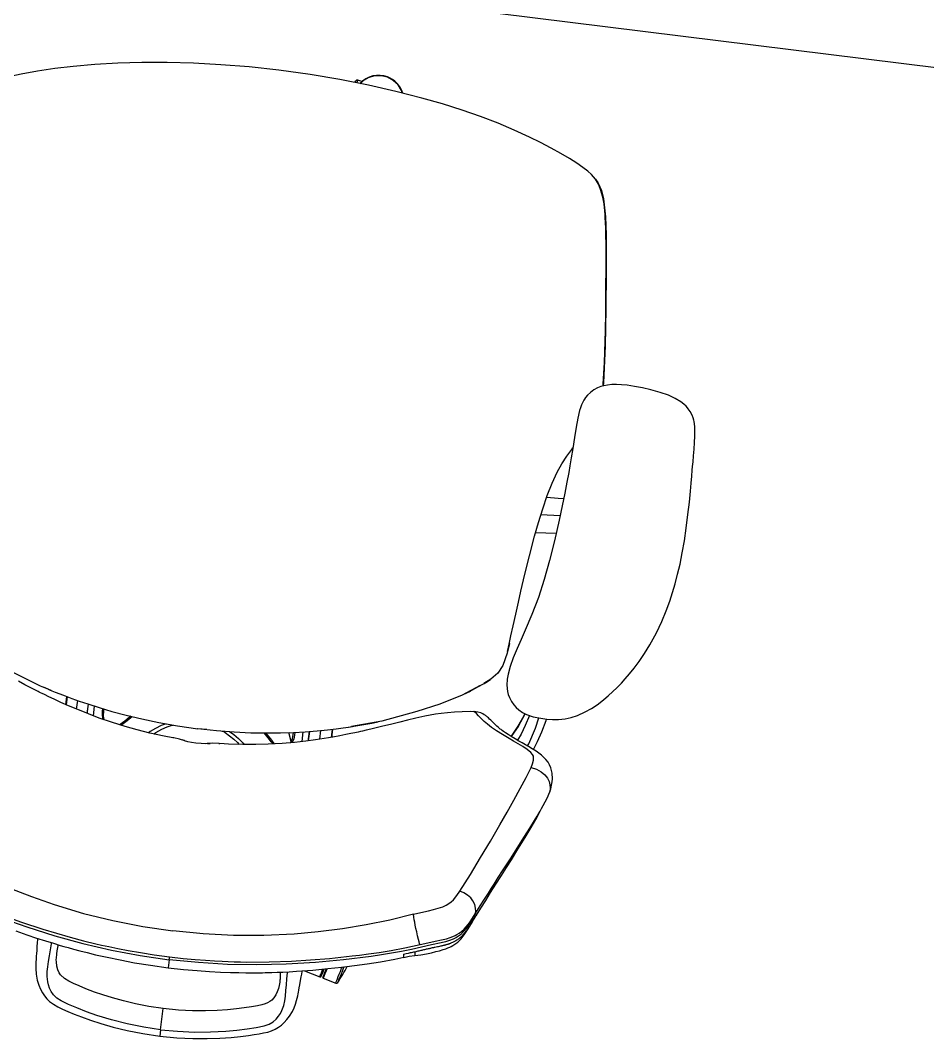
# Model space of a CAD drawing. Extents: x -1.7 to 87, y -33.6 to 19.
# Drawn here: x 21.73 to 22.416, y 0.157 to 0.927 of the extents above; entities that cross this region are included whole.
import ezdxf

# ---------------------------------------------------------------- set-up
doc = ezdxf.new("R2010")
doc.units = 0
doc.layers.add('AR-MOB', color=2, linetype='Continuous')

# ---------------------------------------------------------------- blocks, each defined once
blk = doc.blocks.new('ar-mob.33')
at = {"color": 2}
blk.add_lwpolyline([(44.08368, -6.20564), (43.21368, -6.20564), (43.21368, -4.40564), (44.08368, -4.40564)], dxfattribs=at)
blk = doc.blocks.new('A$C1E86606E')
at = {"color": 1, "linetype": 'Continuous'}
for p, q in [((0.41133, 0.73475), (0.40819, 0.73551)), ((0.60109, 0.67542), (0.59958, 0.67826)), ((0.6002, 0.42743), (0.5857, 0.42641)), ((0.25539, 0.23762), (0.25539, 0.24424)), ((0.26859, 0.23419), (0.26859, 0.24159)), ((0.41941, 0.23328), (0.4168, 0.23973)), ((0.42749, 0.23418), (0.42749, 0.24169)), ((0.44069, 0.23763), (0.44069, 0.24425)), ((0.35494, 0.23432), (0.34824, 0.23409)), ((0.33102, 0.22504), (0.33028, 0.22506)), ((0.57415, 0.1197), (0.57397, 0.11924)), ((0.57484, 0.12142), (0.57415, 0.1197)), ((0.57472, 0.12117), (0.57484, 0.12142)), ((0.54624, 0.09224), (0.54713, 0.09254)), ((0.45058, 0.06253), (0.46256, 0.05938)), ((0.45058, 0.06253), (0.46256, 0.05938)), ((0.34804, 0.0583), (0.34804, 0.05219)), ((0.46256, 0.05938), (0.46256, 0.05938)), ((0.46523, 0.05867), (0.47506, 0.05609)), ((0.34804, 0.00498), (0.34804, 0.02104)), ((0.34804, 0.00498), (0.34804, 0.00004))]:
    blk.add_line(p, q, dxfattribs=at)
at = {"color": 1, "linetype": 'Continuous', "flags": 128}
for points in [[(0.44277, 0.72992), (0.44202, 0.73167), (0.43891, 0.73555), (0.4349, 0.73851), (0.43028, 0.74034), (0.42534, 0.74089), (0.42041, 0.74015), (0.41585, 0.73818), (0.41197, 0.73507), (0.41043, 0.73298)], [(0.34804, 0.73574), (0.32563, 0.7353), (0.30407, 0.73436), (0.28336, 0.73294), (0.26352, 0.73107), (0.24459, 0.72875), (0.22656, 0.72604), (0.2095, 0.72295), (0.19337, 0.71951), (0.17974, 0.71616), (0.16706, 0.71264), (0.15515, 0.70889), (0.14373, 0.70484)], [(0.6205, 0.53021), (0.61945, 0.54655), (0.618, 0.5626), (0.61645, 0.57779), (0.61591, 0.58281), (0.61535, 0.58783), (0.61478, 0.59277), (0.61424, 0.59741), (0.6137, 0.60183), (0.61309, 0.60703), (0.61238, 0.61313), (0.61146, 0.62083), (0.6105, 0.62847), (0.60959, 0.63554), (0.60873, 0.64181), (0.60794, 0.64718), (0.60724, 0.65169), (0.60666, 0.65518), (0.60617, 0.65796), (0.60574, 0.66021), (0.60522, 0.66268), (0.60455, 0.66541), (0.60299, 0.67038), (0.60055, 0.67591), (0.59833, 0.67967), (0.59561, 0.68319), (0.59226, 0.68633), (0.5891, 0.68855), (0.58515, 0.69084), (0.58018, 0.69336), (0.5742, 0.69613), (0.56728, 0.69911), (0.55954, 0.70226), (0.55115, 0.70547), (0.54237, 0.70859), (0.53027, 0.71245), (0.51745, 0.71604), (0.50371, 0.71944), (0.48919, 0.72257), (0.47397, 0.7254), (0.45802, 0.72793), (0.43792, 0.73055), (0.41684, 0.73267), (0.39481, 0.73425), (0.37187, 0.73529), (0.34804, 0.73574)], [(0.40641, 0.73348), (0.40641, 0.73351), (0.4066, 0.73429), (0.4067, 0.73472), (0.40673, 0.73482)], [(0.40819, 0.73551), (0.40817, 0.73547), (0.40809, 0.73512), (0.40792, 0.73443), (0.4077, 0.73349)], [(0.59562, 0.68318), (0.59776, 0.68094), (0.60117, 0.67527), (0.60356, 0.66905), (0.60662, 0.65587), (0.60879, 0.64229), (0.61061, 0.62851), (0.61229, 0.61466), (0.61552, 0.5869), (0.61834, 0.55904), (0.62045, 0.53112), (0.6205, 0.52871)], [(0.62056, 0.52873), (0.62055, 0.52952), (0.62, 0.54012), (0.61916, 0.55069), (0.61711, 0.57178), (0.6149, 0.59284), (0.61243, 0.61385), (0.61115, 0.62448), (0.6098, 0.63521), (0.60826, 0.64619), (0.60687, 0.65468), (0.60513, 0.66334), (0.60403, 0.66756), (0.60361, 0.66884)], [(0.664, 0.52917), (0.65678, 0.5302), (0.65021, 0.53089), (0.64413, 0.53133), (0.6385, 0.53149), (0.63428, 0.5314), (0.63036, 0.53109), (0.62684, 0.53054), (0.62381, 0.52982), (0.62108, 0.52894), (0.61892, 0.52806), (0.6164, 0.52674), (0.61389, 0.52496), (0.61163, 0.52279), (0.60975, 0.52044), (0.60851, 0.51852), (0.60777, 0.51714), (0.60736, 0.51623), (0.60679, 0.51481), (0.60607, 0.51253), (0.60553, 0.51025), (0.60514, 0.50813), (0.60448, 0.50229), (0.60409, 0.49546), (0.60381, 0.48734), (0.60356, 0.47901), (0.60327, 0.47182), (0.60297, 0.46575), (0.60269, 0.46069), (0.60223, 0.45334), (0.60163, 0.4448), (0.60086, 0.43501), (0.5999, 0.42397), (0.5983, 0.40813), (0.59645, 0.39278), (0.59423, 0.37806), (0.5915, 0.36406), (0.58819, 0.35082), (0.58458, 0.33829), (0.58238, 0.33097), (0.58022, 0.32374), (0.5782, 0.31655), (0.57668, 0.30975), (0.57584, 0.30374), (0.57569, 0.30003), (0.57598, 0.29549), (0.57702, 0.29077), (0.57787, 0.2886), (0.579, 0.28641), (0.58098, 0.28356), (0.58309, 0.28124), (0.585, 0.27956), (0.58729, 0.27795), (0.59013, 0.27645), (0.59337, 0.27527), (0.59874, 0.27419), (0.60441, 0.27366), (0.60923, 0.27357), (0.61335, 0.27382), (0.61779, 0.27445), (0.62289, 0.27565), (0.62731, 0.27715), (0.63175, 0.27923), (0.6372, 0.28259), (0.64163, 0.28585), (0.64543, 0.28902), (0.6476, 0.29103), (0.65016, 0.29362), (0.65308, 0.29683), (0.65616, 0.30041), (0.65878, 0.30362), (0.66175, 0.30756), (0.6642, 0.31104), (0.66692, 0.31513), (0.66991, 0.31993), (0.67309, 0.32547), (0.67636, 0.33182), (0.67958, 0.33885), (0.68335, 0.34845), (0.68631, 0.35746), (0.68862, 0.36579), (0.6904, 0.37338), (0.69175, 0.38016), (0.69289, 0.38702), (0.69388, 0.39434), (0.69472, 0.40228), (0.69537, 0.41087), (0.69581, 0.4201), (0.69604, 0.42982), (0.69608, 0.44007), (0.69597, 0.44956), (0.69578, 0.45788), (0.6956, 0.46401), (0.69543, 0.46929), (0.69527, 0.47373), (0.69516, 0.47662), (0.69502, 0.48021), (0.69484, 0.48456), (0.69461, 0.48977), (0.69432, 0.49481), (0.69396, 0.49954), (0.69354, 0.50374), (0.69315, 0.50658), (0.69268, 0.5088), (0.69222, 0.51042), (0.69181, 0.51157), (0.69112, 0.51315), (0.69004, 0.51513), (0.68819, 0.51773), (0.68657, 0.51951), (0.68588, 0.52017), (0.6847, 0.52116), (0.68282, 0.52252), (0.68023, 0.52406), (0.67582, 0.52608), (0.67036, 0.52781), (0.664, 0.52917)], [(0.57341, 0.32074), (0.57394, 0.3263), (0.57451, 0.33287), (0.57534, 0.34054), (0.57621, 0.34951), (0.57706, 0.35867), (0.57789, 0.36715), (0.57931, 0.3804), (0.58089, 0.39461), (0.58295, 0.40962), (0.58462, 0.42027), (0.58658, 0.43105), (0.58879, 0.44136), (0.5913, 0.45103), (0.59415, 0.4599), (0.59682, 0.46664), (0.59972, 0.47277), (0.60281, 0.47827), (0.60357, 0.47946)], [(0.5885, 0.44011), (0.59716, 0.44049), (0.6013, 0.44067)], [(0.58331, 0.41254), (0.58336, 0.41255), (0.59889, 0.41406)], [(0.57399, 0.32682), (0.57313, 0.31946), (0.57122, 0.30976), (0.56809, 0.3035), (0.56341, 0.29843), (0.55854, 0.29446)], [(0.12256, 0.32171), (0.12381, 0.31387), (0.12649, 0.30614), (0.12986, 0.3011), (0.13429, 0.29693), (0.13913, 0.29321), (0.14881, 0.28624), (0.15906, 0.28002), (0.18066, 0.26928), (0.20294, 0.25984), (0.22596, 0.25186), (0.23241, 0.25014)], [(0.55604, 0.29266), (0.54332, 0.2837), (0.52738, 0.275), (0.51087, 0.26725), (0.48545, 0.25693), (0.46328, 0.25004)], [(0.5482, 0.28689), (0.54929, 0.28769), (0.55066, 0.28873), (0.55236, 0.29), (0.55442, 0.29148), (0.55884, 0.29468), (0.56107, 0.29637), (0.56321, 0.29813)], [(0.54459, 0.28459), (0.54583, 0.28533), (0.54956, 0.2879)], [(0.33029, 0.22515), (0.32348, 0.22552), (0.31264, 0.22649), (0.30267, 0.22769), (0.29353, 0.22907), (0.28272, 0.23104), (0.27312, 0.23309), (0.26464, 0.23514), (0.25624, 0.23738), (0.24903, 0.23945), (0.24289, 0.24131), (0.23771, 0.24296), (0.23337, 0.24439), (0.22988, 0.24558), (0.22819, 0.24617), (0.22679, 0.24665), (0.22569, 0.24705), (0.22486, 0.24734), (0.22385, 0.2477), (0.22164, 0.2485), (0.21842, 0.24968), (0.21424, 0.25123), (0.20917, 0.25315)], [(0.5535, 0.27246), (0.5511, 0.27219), (0.5448, 0.2713), (0.53914, 0.27031), (0.53401, 0.26924), (0.52935, 0.26811), (0.52507, 0.26695), (0.51742, 0.26457), (0.51067, 0.26221), (0.50458, 0.25996), (0.49903, 0.25784), (0.49241, 0.25529), (0.48668, 0.25309), (0.48187, 0.25126), (0.47792, 0.24978), (0.47462, 0.24857), (0.47199, 0.24762), (0.47048, 0.24708), (0.46876, 0.24647), (0.46642, 0.24566), (0.46344, 0.24464), (0.45977, 0.24342), (0.45534, 0.24199), (0.4501, 0.24036), (0.44393, 0.23854), (0.43755, 0.23675), (0.43027, 0.23484), (0.42202, 0.23287), (0.41271, 0.2309), (0.40226, 0.22901), (0.39317, 0.22765), (0.38326, 0.22646), (0.37248, 0.22551), (0.3659, 0.22516)], [(0.61781, 0.21869), (0.61846, 0.22172), (0.6188, 0.22452), (0.61889, 0.22706), (0.61879, 0.22935), (0.61809, 0.23363), (0.61666, 0.23741), (0.61542, 0.23951), (0.61399, 0.24136), (0.61215, 0.24322), (0.60851, 0.24599), (0.60411, 0.24851), (0.60079, 0.25011), (0.59784, 0.25141), (0.59535, 0.25246), (0.59292, 0.25347), (0.59013, 0.25463), (0.58707, 0.25591), (0.58401, 0.25724), (0.58145, 0.25842), (0.57937, 0.25945), (0.57771, 0.26032), (0.57654, 0.26099), (0.57569, 0.26149), (0.57503, 0.26189), (0.57422, 0.26241), (0.57326, 0.26304), (0.5722, 0.26377), (0.56967, 0.26565), (0.56722, 0.26758), (0.56614, 0.26843), (0.5652, 0.26913), (0.56438, 0.26971), (0.56365, 0.27018), (0.56297, 0.27057), (0.56244, 0.27086), (0.56177, 0.27117), (0.56064, 0.27164), (0.55896, 0.27215), (0.55666, 0.27253), (0.55365, 0.27252)], [(0.6018, 0.23597), (0.60256, 0.23885), (0.60293, 0.24168), (0.60283, 0.24308), (0.60245, 0.24448), (0.60162, 0.24586), (0.60026, 0.24718), (0.59718, 0.24912), (0.59358, 0.25086), (0.58987, 0.25248), (0.58622, 0.25402), (0.58269, 0.2555), (0.57722, 0.25788), (0.57242, 0.26015), (0.56839, 0.26231), (0.56508, 0.26433), (0.56235, 0.26617), (0.56012, 0.2678), (0.55755, 0.26982), (0.55575, 0.27129), (0.55453, 0.2722), (0.55372, 0.27253), (0.55366, 0.27249)], [(0.59208, 0.27574), (0.59075, 0.27203), (0.58799, 0.26559), (0.58525, 0.26006), (0.58376, 0.25736)], [(0.59227, 0.27567), (0.59217, 0.27534), (0.58819, 0.26538), (0.58407, 0.25722)], [(0.59571, 0.2748), (0.59568, 0.27463), (0.59355, 0.26688), (0.59116, 0.26001), (0.58911, 0.25506)], [(0.59701, 0.25176), (0.59774, 0.25353), (0.60141, 0.26576), (0.60296, 0.27379)], [(0.60181, 0.24962), (0.60417, 0.25593), (0.60659, 0.26376), (0.60868, 0.27246), (0.60886, 0.27358)], [(0.46073, 0.24925), (0.46655, 0.25085), (0.47827, 0.2545), (0.48283, 0.25612)], [(0.228, 0.25132), (0.22952, 0.25085), (0.23435, 0.24952)], [(0.2322, 0.25003), (0.23263, 0.2499), (0.23327, 0.24973), (0.23514, 0.24921), (0.23781, 0.24848), (0.24129, 0.24757), (0.24558, 0.2465), (0.25069, 0.24528), (0.25663, 0.24396), (0.2634, 0.24257), (0.27216, 0.24092), (0.28204, 0.23927), (0.29302, 0.23772), (0.30514, 0.23634), (0.31838, 0.23523), (0.33274, 0.23448), (0.3482, 0.2342)], [(0.34787, 0.2342), (0.36231, 0.23445), (0.37581, 0.23511), (0.38835, 0.23609), (0.39993, 0.23733), (0.41054, 0.23875), (0.4202, 0.24027), (0.4289, 0.24183), (0.43786, 0.24363), (0.44555, 0.24532), (0.45199, 0.24687), (0.45718, 0.24819), (0.46114, 0.24926), (0.46387, 0.25003)], [(0.24673, 0.24623), (0.24673, 0.24211), (0.24673, 0.24015)], [(0.24707, 0.24614), (0.24707, 0.24602), (0.24705, 0.24005)], [(0.26375, 0.23538), (0.26373, 0.24075), (0.26372, 0.2425)], [(0.26385, 0.23535), (0.26385, 0.23679), (0.26384, 0.24248)], [(0.27486, 0.24047), (0.27487, 0.23819), (0.27508, 0.23533), (0.27595, 0.23259), (0.27603, 0.23247)], [(0.27722, 0.23222), (0.27669, 0.23303), (0.27592, 0.23572), (0.27581, 0.23991), (0.2758, 0.24031)], [(0.27727, 0.23221), (0.27674, 0.23302), (0.27599, 0.23562), (0.27591, 0.23834), (0.27591, 0.24029)], [(0.4188, 0.23219), (0.41934, 0.23302), (0.42008, 0.23562), (0.42016, 0.23834), (0.42017, 0.24026)], [(0.41885, 0.2322), (0.41939, 0.23303), (0.42016, 0.23572), (0.42027, 0.23991), (0.42027, 0.24028)], [(0.42121, 0.24045), (0.4212, 0.23819), (0.421, 0.23533), (0.42012, 0.23259), (0.42003, 0.23245)], [(0.43222, 0.23535), (0.43222, 0.23679), (0.43224, 0.2425)], [(0.43233, 0.23538), (0.43235, 0.24075), (0.43235, 0.24253)], [(0.44901, 0.24615), (0.44901, 0.24602), (0.44903, 0.24005)], [(0.44935, 0.24623), (0.44935, 0.24211), (0.44935, 0.24014)], [(0.29676, 0.23729), (0.29569, 0.23632), (0.29254, 0.23321), (0.28947, 0.23005), (0.28922, 0.22986)], [(0.29008, 0.2297), (0.29174, 0.23116), (0.29432, 0.23384), (0.29784, 0.23717)], [(0.32387, 0.23495), (0.32043, 0.23313), (0.31645, 0.2305), (0.3127, 0.2276), (0.3116, 0.22661)], [(0.31548, 0.22623), (0.31695, 0.22746), (0.32109, 0.23041), (0.32505, 0.23275), (0.32651, 0.23349), (0.32795, 0.23415), (0.32921, 0.23467)], [(0.36671, 0.23473), (0.3672, 0.23454), (0.36896, 0.23377), (0.37266, 0.23185), (0.37616, 0.22963), (0.37906, 0.22751), (0.38064, 0.22623)], [(0.37226, 0.23492), (0.37565, 0.23313), (0.37963, 0.2305), (0.38338, 0.2276), (0.38448, 0.22661)], [(0.40601, 0.22969), (0.40433, 0.23116), (0.40176, 0.23384), (0.39816, 0.23724)], [(0.39925, 0.23735), (0.40039, 0.23632), (0.40354, 0.23321), (0.4066, 0.23005), (0.40687, 0.22985)], [(0.5598, 0.13645), (0.56612, 0.15008), (0.57222, 0.16361), (0.5781, 0.17694), (0.5837, 0.18997), (0.5879, 0.20008), (0.59184, 0.20984), (0.59552, 0.21913), (0.59891, 0.22786), (0.6018, 0.23597)], [(0.6018, 0.23597), (0.60586, 0.23519), (0.60961, 0.23368), (0.6128, 0.23168), (0.61517, 0.22941), (0.61669, 0.22703), (0.61754, 0.22457), (0.61792, 0.22207), (0.61796, 0.21963), (0.61779, 0.21885)], [(0.33955, 0.224), (0.3353, 0.22466), (0.33088, 0.22508)], [(0.34804, 0.22315), (0.34469, 0.22324), (0.34179, 0.22348), (0.33925, 0.22388), (0.33743, 0.22432)], [(0.33921, 0.22405), (0.33821, 0.22421), (0.33743, 0.22429)], [(0.35885, 0.22435), (0.35801, 0.22411), (0.35529, 0.2236), (0.35202, 0.22328), (0.34804, 0.22315)], [(0.36519, 0.22508), (0.36077, 0.22466), (0.35652, 0.224)], [(0.35671, 0.22403), (0.35695, 0.22407), (0.35852, 0.22429), (0.35886, 0.22432)], [(0.36515, 0.22507), (0.36547, 0.22509), (0.36591, 0.22509)], [(0.57339, 0.12106), (0.5764, 0.12742), (0.57903, 0.13295), (0.58129, 0.1377), (0.58319, 0.14166), (0.58473, 0.14487), (0.58732, 0.15026), (0.58995, 0.1557), (0.59466, 0.16542), (0.5992, 0.17487), (0.60288, 0.18264), (0.60642, 0.19026), (0.60981, 0.19773), (0.61074, 0.19984), (0.61164, 0.20191), (0.61251, 0.20393), (0.61338, 0.20601), (0.6144, 0.20853), (0.61554, 0.21151), (0.61673, 0.21495), (0.61784, 0.21884)], [(0.57422, 0.11967), (0.57505, 0.12144), (0.57744, 0.12657), (0.57999, 0.13202), (0.58298, 0.13837), (0.58615, 0.14506), (0.58945, 0.15201), (0.59258, 0.15862), (0.59548, 0.16476), (0.59883, 0.17195), (0.60181, 0.17845), (0.60445, 0.1843), (0.60676, 0.18954), (0.60875, 0.1942), (0.61004, 0.19735), (0.61119, 0.20028), (0.6122, 0.20299), (0.61261, 0.20418)], [(0.52712, 0.11489), (0.53251, 0.11694), (0.53793, 0.11893), (0.54155, 0.12026), (0.54509, 0.12167), (0.54843, 0.12327), (0.55068, 0.12465), (0.55264, 0.12616), (0.5543, 0.12778), (0.5557, 0.12947), (0.55796, 0.13293), (0.5598, 0.13645)], [(0.57333, 0.12109), (0.57354, 0.12152), (0.57361, 0.12267), (0.57313, 0.12531), (0.57217, 0.12798), (0.57045, 0.1306), (0.56847, 0.13252), (0.56591, 0.13427), (0.56296, 0.13565), (0.5598, 0.13645)], [(0.12321, 0.1193), (0.12398, 0.11764), (0.12815, 0.10921), (0.12979, 0.10652), (0.13188, 0.10392), (0.13453, 0.10153), (0.13687, 0.09991), (0.13953, 0.09846), (0.14243, 0.09717), (0.14546, 0.09602), (0.15187, 0.09384), (0.15838, 0.09153), (0.17129, 0.08697), (0.18442, 0.08287), (0.20223, 0.07801), (0.22018, 0.07364), (0.23816, 0.0697), (0.25991, 0.06565), (0.2818, 0.06246), (0.30382, 0.06015), (0.32591, 0.05876), (0.34804, 0.0583)], [(0.57286, 0.1193), (0.57209, 0.11764), (0.57076, 0.11482), (0.5694, 0.11202), (0.56792, 0.10921), (0.56628, 0.10652), (0.56419, 0.10392), (0.56154, 0.10153), (0.5592, 0.09991), (0.55654, 0.09846), (0.55364, 0.09717), (0.55061, 0.09602), (0.54342, 0.09358), (0.53618, 0.09097), (0.52895, 0.08838), (0.52162, 0.08593), (0.51424, 0.08364), (0.50679, 0.08148), (0.49927, 0.07943), (0.47871, 0.0743), (0.45791, 0.0697), (0.43616, 0.06565), (0.41427, 0.06246), (0.39226, 0.06015), (0.37017, 0.05876), (0.34804, 0.0583)], [(0.53486, 0.09274), (0.54052, 0.09481), (0.54591, 0.09665), (0.55049, 0.09822), (0.55412, 0.09962), (0.55671, 0.10081), (0.5586, 0.10183), (0.56021, 0.10281), (0.56156, 0.10376), (0.56303, 0.10492), (0.56478, 0.10656), (0.56649, 0.10851), (0.5678, 0.11033), (0.56895, 0.11218), (0.57026, 0.11459), (0.57174, 0.11757), (0.57339, 0.12107)], [(0.57143, 0.1134), (0.57268, 0.11632), (0.57398, 0.11923)], [(0.57182, 0.11495), (0.5721, 0.11554), (0.57237, 0.11613)], [(0.57237, 0.11613), (0.57262, 0.11665), (0.57285, 0.11716)], [(0.57285, 0.11716), (0.57309, 0.11766), (0.57332, 0.11817)], [(0.57332, 0.11817), (0.57402, 0.11967), (0.57472, 0.12117)], [(0.16895, 0.11489), (0.18609, 0.1084), (0.20342, 0.10252), (0.221, 0.09739), (0.23877, 0.09288), (0.25669, 0.08899), (0.27931, 0.08512), (0.30212, 0.08236), (0.32505, 0.08071), (0.34804, 0.08016)], [(0.52712, 0.11489), (0.50999, 0.1084), (0.49265, 0.10252), (0.47507, 0.09739), (0.4573, 0.09288), (0.43938, 0.08899), (0.41676, 0.08512), (0.39396, 0.08236), (0.37103, 0.08071), (0.34804, 0.08016)], [(0.53486, 0.09275), (0.53486, 0.09275), (0.53468, 0.09297), (0.5344, 0.0935), (0.53385, 0.09477), (0.53319, 0.09643), (0.53212, 0.09925), (0.53112, 0.10201), (0.53022, 0.1046), (0.52943, 0.10696), (0.52877, 0.10903), (0.52821, 0.11092), (0.52769, 0.1128), (0.52712, 0.11489)], [(0.53178, 0.08416), (0.53645, 0.08517), (0.54053, 0.08649), (0.54413, 0.08776), (0.54725, 0.08894), (0.5499, 0.09001), (0.55251, 0.09116), (0.55441, 0.09207), (0.55596, 0.09288), (0.55728, 0.09363), (0.55839, 0.09432), (0.5594, 0.09502), (0.56095, 0.09623), (0.5629, 0.0981), (0.56498, 0.10072), (0.567, 0.10414), (0.56911, 0.1083), (0.57143, 0.1134)], [(0.56811, 0.10736), (0.56839, 0.1079), (0.56867, 0.10844)], [(0.56867, 0.10844), (0.56895, 0.10899), (0.56923, 0.10955)], [(0.56923, 0.10955), (0.56949, 0.11007), (0.56975, 0.11059)], [(0.56975, 0.11059), (0.57, 0.11112), (0.57025, 0.11163)], [(0.57025, 0.11163), (0.57051, 0.11217), (0.57076, 0.1127)], [(0.57076, 0.1127), (0.57102, 0.11324), (0.57127, 0.11379)], [(0.57127, 0.11379), (0.57154, 0.11436), (0.57182, 0.11495)], [(0.5714, 0.11341), (0.57161, 0.11383), (0.57182, 0.11495)], [(0.56159, 0.09928), (0.5621, 0.09968), (0.56259, 0.1001)], [(0.56259, 0.1001), (0.56307, 0.10053), (0.56352, 0.10096)], [(0.56352, 0.10096), (0.56378, 0.10122), (0.56404, 0.10148)], [(0.56404, 0.10148), (0.56429, 0.10175), (0.56454, 0.10202)], [(0.56454, 0.10202), (0.56465, 0.10215), (0.56476, 0.10227)], [(0.56476, 0.10227), (0.56486, 0.1024), (0.56497, 0.10252)], [(0.56497, 0.10252), (0.56507, 0.10265), (0.56518, 0.10278)], [(0.56518, 0.10278), (0.56528, 0.10291), (0.56539, 0.10304)], [(0.56539, 0.10304), (0.56549, 0.10318), (0.5656, 0.10332)], [(0.5656, 0.10332), (0.56571, 0.10347), (0.56581, 0.10361)], [(0.56581, 0.10361), (0.56592, 0.10375), (0.56602, 0.1039)], [(0.56602, 0.1039), (0.56612, 0.10404), (0.56622, 0.10418)], [(0.56622, 0.10418), (0.5663, 0.10431), (0.56639, 0.10444)], [(0.56639, 0.10444), (0.56647, 0.10457), (0.56656, 0.1047)], [(0.56656, 0.1047), (0.56663, 0.10482), (0.56671, 0.10494)], [(0.56671, 0.10494), (0.56678, 0.10506), (0.56686, 0.10518)], [(0.56686, 0.10518), (0.56695, 0.10533), (0.56704, 0.10547)], [(0.56704, 0.10547), (0.56713, 0.10562), (0.56722, 0.10577)], [(0.56722, 0.10577), (0.5673, 0.10592), (0.56738, 0.10606)], [(0.56738, 0.10606), (0.56746, 0.1062), (0.56754, 0.10634)], [(0.56754, 0.10634), (0.56769, 0.1066), (0.56783, 0.10685)], [(0.56783, 0.10685), (0.56797, 0.10711), (0.56811, 0.10736)], [(0.16121, 0.09274), (0.17085, 0.08933), (0.17948, 0.08655), (0.1871, 0.08429), (0.19368, 0.08245), (0.19919, 0.08099), (0.20369, 0.07983), (0.20808, 0.07873), (0.21255, 0.07764), (0.21707, 0.07656), (0.2336, 0.07284), (0.2503, 0.06952), (0.26097, 0.06766), (0.27168, 0.066), (0.28198, 0.0646), (0.29153, 0.06349), (0.29593, 0.06303), (0.30153, 0.06251), (0.30835, 0.06195), (0.31641, 0.06141), (0.32572, 0.06093), (0.33626, 0.0606), (0.34804, 0.06047)], [(0.34803, 0.06047), (0.35827, 0.06057), (0.36737, 0.06082), (0.37534, 0.06117), (0.38218, 0.06156), (0.38788, 0.06196), (0.39252, 0.06233), (0.39705, 0.06274), (0.40163, 0.06318), (0.40626, 0.06368), (0.42309, 0.06581), (0.43991, 0.06847), (0.45411, 0.07112), (0.46803, 0.07404), (0.48067, 0.07695), (0.48498, 0.07799), (0.49042, 0.07933), (0.49704, 0.08103), (0.50482, 0.08312), (0.51374, 0.08568), (0.52376, 0.08884), (0.53486, 0.09274)], [(0.54713, 0.09254), (0.54801, 0.09284), (0.54889, 0.09314)], [(0.54889, 0.09314), (0.54976, 0.09345), (0.55062, 0.09375)], [(0.55062, 0.09375), (0.55106, 0.09391), (0.5515, 0.09407)], [(0.5515, 0.09407), (0.55194, 0.09424), (0.55237, 0.0944)], [(0.55237, 0.0944), (0.55258, 0.09448), (0.5528, 0.09457)], [(0.5528, 0.09457), (0.55301, 0.09465), (0.55323, 0.09473)], [(0.55323, 0.09473), (0.55343, 0.09482), (0.55364, 0.0949)], [(0.55364, 0.0949), (0.55385, 0.09499), (0.55406, 0.09507)], [(0.55406, 0.09507), (0.5544, 0.09521), (0.55474, 0.09536)], [(0.55474, 0.09536), (0.55507, 0.09551), (0.55541, 0.09566)], [(0.55541, 0.09566), (0.55576, 0.09582), (0.55611, 0.09598)], [(0.55611, 0.09598), (0.55646, 0.09615), (0.5568, 0.09631)], [(0.5568, 0.09631), (0.55714, 0.09648), (0.55746, 0.09665)], [(0.55746, 0.09665), (0.55779, 0.09682), (0.5581, 0.097)], [(0.5581, 0.097), (0.55964, 0.0979), (0.56106, 0.09887)], [(0.56106, 0.09887), (0.56133, 0.09907), (0.56159, 0.09928)], [(0.52325, 0.08411), (0.52425, 0.08445), (0.52525, 0.08478)], [(0.52525, 0.08478), (0.52684, 0.08532), (0.52843, 0.08587)], [(0.52843, 0.08587), (0.52923, 0.08615), (0.53002, 0.08643)], [(0.53002, 0.08643), (0.53082, 0.08671), (0.53161, 0.087)], [(0.53161, 0.087), (0.53241, 0.08728), (0.5332, 0.08757)], [(0.53161, 0.087), (0.53171, 0.08575), (0.53177, 0.08497), (0.5318, 0.08451), (0.5318, 0.08426), (0.53177, 0.08423)], [(0.5332, 0.08757), (0.534, 0.08786), (0.53479, 0.08815)], [(0.53479, 0.08815), (0.53546, 0.0884), (0.53613, 0.08865)], [(0.53613, 0.08865), (0.53681, 0.0889), (0.53748, 0.08915)], [(0.53748, 0.08915), (0.53814, 0.08939), (0.53881, 0.08963)], [(0.53881, 0.08963), (0.53948, 0.08988), (0.54015, 0.09012)], [(0.54015, 0.09012), (0.54082, 0.09036), (0.54148, 0.09059)], [(0.54148, 0.09059), (0.54214, 0.09083), (0.54281, 0.09106)], [(0.54281, 0.09106), (0.54323, 0.09121), (0.54365, 0.09135)], [(0.54365, 0.09135), (0.54451, 0.09165), (0.54536, 0.09194)], [(0.54536, 0.09194), (0.5458, 0.09209), (0.54624, 0.09224)], [(0.23028, 0.06575), (0.23881, 0.06387), (0.24654, 0.06229), (0.25348, 0.06096), (0.25961, 0.05987), (0.26494, 0.05897), (0.26773, 0.05852), (0.27107, 0.05801), (0.27519, 0.0574), (0.2801, 0.05672), (0.2858, 0.05599), (0.2923, 0.05524), (0.30115, 0.05434), (0.31115, 0.05352), (0.3223, 0.05283), (0.3346, 0.05236), (0.34804, 0.05218)], [(0.34804, 0.05218), (0.35951, 0.05231), (0.36995, 0.05265), (0.37936, 0.05315), (0.38775, 0.05373), (0.39511, 0.05436), (0.40143, 0.05499), (0.40674, 0.05557), (0.41054, 0.05602), (0.41356, 0.0564), (0.41607, 0.05673), (0.4176, 0.05694), (0.41918, 0.05716), (0.42115, 0.05744), (0.42352, 0.05779), (0.42629, 0.0582), (0.43006, 0.0588), (0.43438, 0.05951), (0.43924, 0.06036), (0.44452, 0.06132), (0.4566, 0.06374), (0.46785, 0.06622), (0.47819, 0.06866), (0.48765, 0.07104), (0.49689, 0.0735), (0.5067, 0.07626), (0.51723, 0.0795), (0.52386, 0.08174)], [(0.52325, 0.08411), (0.52337, 0.08293), (0.5235, 0.08226), (0.52363, 0.08189), (0.52377, 0.08171), (0.52387, 0.08172)], [(0.52387, 0.0817), (0.5278, 0.08313), (0.53178, 0.08416)], [(0.24718, 0.06217), (0.24724, 0.06119), (0.2474, 0.05869), (0.24756, 0.05598), (0.24772, 0.05299), (0.24785, 0.05062), (0.24797, 0.04869), (0.24805, 0.04735), (0.24814, 0.04593), (0.24821, 0.04457), (0.24832, 0.04298), (0.24869, 0.03936), (0.24944, 0.03523), (0.25082, 0.03076), (0.2525, 0.02704), (0.25418, 0.02419), (0.25592, 0.02176), (0.25779, 0.0196), (0.25985, 0.01766), (0.2621, 0.01596), (0.26518, 0.01416), (0.26867, 0.01266), (0.27246, 0.01139), (0.27659, 0.01016), (0.28164, 0.00875), (0.28748, 0.00725), (0.29446, 0.00567), (0.30271, 0.00408), (0.31226, 0.00258), (0.32308, 0.00129), (0.33507, 0.00036), (0.34804, 0)], [(0.34804, 0), (0.361, 0.00036), (0.37299, 0.00129), (0.38381, 0.00258), (0.39336, 0.00408), (0.40161, 0.00567), (0.40859, 0.00725), (0.41443, 0.00875), (0.41871, 0.00994), (0.42231, 0.01099), (0.42553, 0.01201), (0.42861, 0.01313), (0.43143, 0.01444), (0.43397, 0.01596), (0.43622, 0.01766), (0.43828, 0.0196), (0.44015, 0.02176), (0.44189, 0.02419), (0.44357, 0.02704), (0.44525, 0.03076), (0.44624, 0.03373), (0.44694, 0.03667), (0.44739, 0.03936), (0.44775, 0.04298), (0.44786, 0.04457), (0.44793, 0.04593), (0.44803, 0.04751), (0.44813, 0.04914), (0.44827, 0.05154), (0.44844, 0.05471), (0.44861, 0.05769), (0.44874, 0.05974), (0.44886, 0.06171), (0.44889, 0.0622)], [(0.46256, 0.05938), (0.46263, 0.05965), (0.46279, 0.06027), (0.46304, 0.06124), (0.46339, 0.06254), (0.46382, 0.06417), (0.46412, 0.06534)], [(0.46495, 0.06546), (0.46473, 0.0646), (0.46431, 0.06301), (0.46397, 0.06174), (0.46373, 0.0608), (0.46357, 0.06019), (0.4635, 0.05993)], [(0.46495, 0.05914), (0.46498, 0.05924), (0.4651, 0.05968), (0.4653, 0.06047), (0.4656, 0.0616), (0.46598, 0.06305), (0.46644, 0.06481), (0.46672, 0.06585)], [(0.46714, 0.06594), (0.46708, 0.0657), (0.46657, 0.06376), (0.46614, 0.06211), (0.46578, 0.06077), (0.46551, 0.05975), (0.46533, 0.05906), (0.46524, 0.05871), (0.46523, 0.05867)], [(0.47506, 0.05609), (0.47507, 0.05613), (0.47517, 0.05648), (0.47535, 0.05716), (0.47562, 0.05819), (0.47597, 0.05953), (0.4764, 0.06118), (0.47691, 0.06312), (0.47749, 0.06532), (0.47813, 0.06776), (0.47836, 0.06863)], [(0.47976, 0.069), (0.47943, 0.06777), (0.47881, 0.06539), (0.47825, 0.06326), (0.47776, 0.0614), (0.47734, 0.05982), (0.47701, 0.05856), (0.47677, 0.05762), (0.47661, 0.05701), (0.47654, 0.05675), (0.47654, 0.05674)], [(0.34804, 0.00498), (0.33514, 0.00534), (0.32247, 0.00635), (0.3103, 0.00789), (0.29892, 0.00986), (0.2907, 0.01164), (0.28323, 0.01353), (0.27653, 0.01544), (0.2707, 0.01737), (0.26713, 0.01912), (0.26438, 0.02122), (0.26231, 0.02354), (0.26078, 0.02594), (0.25967, 0.02829), (0.25886, 0.03049), (0.25791, 0.03449), (0.25758, 0.03813), (0.25756, 0.04164), (0.25765, 0.04586), (0.25782, 0.05018), (0.258, 0.05469), (0.25816, 0.0594), (0.25818, 0.06012)], [(0.34804, 0.02108), (0.33705, 0.02135), (0.32681, 0.02207), (0.31743, 0.02311), (0.30897, 0.02435), (0.30146, 0.02571), (0.29491, 0.02711), (0.28825, 0.02876), (0.28278, 0.03027), (0.27837, 0.03156), (0.27456, 0.03283), (0.27114, 0.03438), (0.26785, 0.03689), (0.26662, 0.03836), (0.26544, 0.04036), (0.26437, 0.043), (0.26357, 0.04613), (0.26332, 0.04781), (0.26318, 0.04935), (0.2631, 0.05178), (0.26309, 0.05261), (0.2631, 0.0532), (0.26311, 0.05372), (0.26314, 0.05415), (0.26319, 0.0547), (0.26328, 0.0559), (0.26338, 0.05721), (0.26347, 0.05853), (0.26351, 0.05921)], [(0.34804, 0.0583), (0.34804, 0.05936), (0.34804, 0.05975), (0.34804, 0.06005), (0.34804, 0.06028), (0.34804, 0.06043), (0.34804, 0.06047)], [(0.34804, 0.00498), (0.36093, 0.00534), (0.3736, 0.00635), (0.38577, 0.00789), (0.39716, 0.00986), (0.40537, 0.01164), (0.41284, 0.01353), (0.41954, 0.01544), (0.42537, 0.01737), (0.42894, 0.01912), (0.43169, 0.02122), (0.43376, 0.02354), (0.43529, 0.02594), (0.4364, 0.02829), (0.43721, 0.03049), (0.43816, 0.03449), (0.43849, 0.03813), (0.43851, 0.04164), (0.43842, 0.04586), (0.43825, 0.05018), (0.43807, 0.05469), (0.43791, 0.0594), (0.43789, 0.06012)], [(0.43256, 0.05921), (0.43263, 0.05811), (0.43274, 0.05663), (0.43284, 0.05524), (0.43292, 0.05437), (0.43296, 0.05369), (0.43297, 0.0533), (0.43298, 0.05299), (0.43298, 0.05239), (0.43297, 0.05151), (0.43288, 0.04921), (0.4326, 0.04671), (0.43205, 0.04417), (0.43121, 0.04166), (0.43011, 0.03938), (0.42879, 0.03752), (0.4274, 0.03611), (0.42579, 0.0349), (0.42415, 0.03397), (0.42177, 0.03292), (0.41844, 0.03179), (0.4141, 0.0305), (0.40867, 0.02899), (0.40304, 0.02756), (0.39642, 0.02608), (0.38876, 0.02463), (0.38004, 0.02329), (0.37028, 0.02217), (0.35957, 0.02138), (0.34804, 0.02108)], [(0.46256, 0.05938), (0.46271, 0.05936), (0.46286, 0.05937), (0.463, 0.0594), (0.46314, 0.05946), (0.46327, 0.05955), (0.46337, 0.05966), (0.46345, 0.05979), (0.4635, 0.05993)]]:
    blk.add_lwpolyline(points, dxfattribs=at)
at = {"color": 1, "linetype": 'Continuous'}
for centre, radius, start, end in [((0.42568, 0.72184), 0.0193, 76.48319, 143.92991), ((0.42568, 0.72184), 0.0193, 24.82551, 76.48319), ((0.52132, 0.67898), 0.12747, 154.01799, 154.7604), ((0.40788, 0.73426), 0.00129, 76.48319, 154.01799), ((0.36315, 0.115), 0.12747, 332.80724, 339.1427), ((0.46533, 0.05904), 0.000386, 165.27244, 255.27244), ((0.47539, 0.05733), 0.00129, 255.27244, 332.80724)]:
    blk.add_arc(centre, radius, start, end, dxfattribs=at)

msp = doc.modelspace()

# ---------------------------------------------------------------- block references
at = {"layer": 'AR-MOB'}
for name, p, rotation in [('ar-mob.33', (11.56823, -41.30838), 82.93951726709228), ('A$C1E86606E', (21.48989, 0.20171), 352.9780394720863)]:
    msp.add_blockref(name, p, dxfattribs=dict(at, rotation=rotation))

doc.saveas('drawing.dxf')
